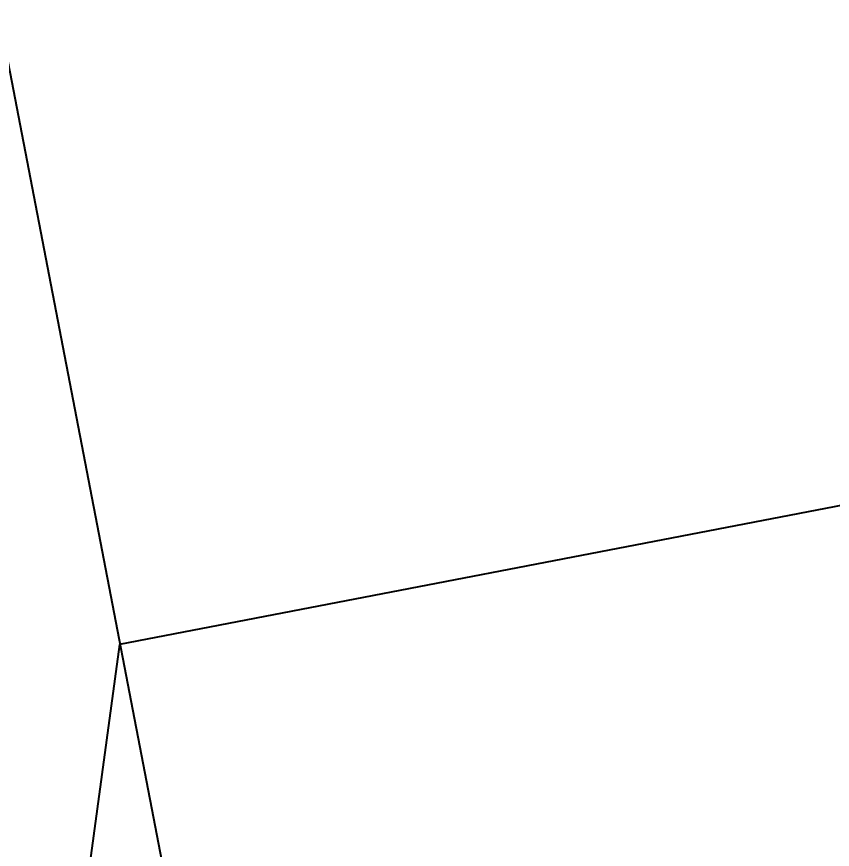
# Model space of a CAD drawing. Extents: x 669586 to 685806, y -4580 to 6900.
# Drawn here: x 678934.2 to 678947.67, y -1096.43 to -1082.67 of the extents above; entities that cross this region are included whole.
import ezdxf

# ---------------------------------------------------------------- set-up
doc = ezdxf.new("R2010")
doc.units = 0
doc.header["$LTSCALE"] = 200
doc.header["$MEASUREMENT"] = 0
doc.layers.get('0').update_dxf_attribs({"linetype": 'CONTINUOUS'})
for name, color, linetype in [('LINEA_ANG', 2, 'CONTINUOUS'), ('LINEE_PIASTRA', 2, 'CONTINUOUS'), ('LINEE_PIASTRE', 2, 'CONTINUOUS'), ('QT_MPR', 7, 'CONTINUOUS')]:
    doc.layers.add(name, color=color, linetype=linetype)
doc.styles.add('RS', font='ROMANS8.shx', dxfattribs={"width": 0.7})
doc.dimstyles.new('TRATTO', dxfattribs={"dimscale": 0, "dimtxt": 60, "dimasz": 40, "dimexe": 0, "dimexo": 0, "dimgap": 5, "dimtad": 1, "dimrnd": 0.5, "dimdsep": 46, "dimtxsty": 'RS', "dimblk1": 'OBLIQUE', "dimblk2": 'OBLIQUE', "dimsah": 1, "dimcen": 0.09, "dimclrd": 2, "dimclre": 2, "dimclrt": 7, "dimadec": 0, "dimazin": 0, "dimtfac": 1, "dimtix": 1, "dimtmove": 2, "dimatfit": 3, "dimfxl": 1, "dimtolj": 1, "dimtzin": 0, "dimarcsym": 0})

# ---------------------------------------------------------------- blocks, each defined once
blk = doc.blocks.new('_OBLIQUE')
at = {"color": 0, "linetype": 'ByBlock'}
blk.add_line((-0.5, -0.5), (0.5, 0.5), dxfattribs=at)
blk = doc.blocks.new('*D62')
at = {"layer": 'QT_MPR', "color": 2, "lineweight": -2, "transparency": 16777216}
for p, q in [((678873.287, -398.664), (679884.652, -203.623)), ((679884.652, -203.623), (680023.581, -924.026)), ((679066.211, -1108.654), (680023.581, -924.026))]:
    blk.add_line(p, q, dxfattribs=at)
at = {"layer": 'QT_MPR', "color": 2, "lineweight": -2, "transparency": 16777216, "xscale": 40, "yscale": 40, "zscale": 40}
for p, rotation in [((679884.652, -203.623), 100.9154326102442), ((680023.581, -924.026), 280.9154326102442)]:
    blk.add_blockref('_OBLIQUE', p, dxfattribs=dict(at, rotation=rotation))
at = {"layer": 'QT_MPR', "color": 7, "transparency": 16777216, "insert": (679919.749, -570.453), "char_height": 60, "attachment_point": 5, "rotation": 100.9154, "style": 'RS'}
blk.add_mtext('\\A1;734', dxfattribs=at)

msp = doc.modelspace()

# ---------------------------------------------------------------- linework, layer by layer
at = {"layer": 'LINEA_ANG'}
msp.add_line((677582.011, 5927.456), (679007.891, -1466.309), dxfattribs=at)
at = {"layer": 'LINEE_PIASTRA'}
msp.add_line((678935.898, -1093.048), (678887.361, -1448.673), dxfattribs=at)
at = {"layer": 'LINEE_PIASTRE'}
msp.add_line((679127.37, -1056.123), (678935.898, -1093.048), dxfattribs=at)

# ---------------------------------------------------------------- dimensions: what is measured, and where the dimension line sits
at = {"layer": 'QT_MPR'}
dim = msp.add_linear_dim(base=(680023.581, -924.026), p1=(678873.287, -398.664), p2=(679066.211, -1108.654), angle=100.9154, text='734', dimstyle='TRATTO', override={"dimscale": 1}, dxfattribs=at)
dim.commit()
dim.dimension.update_dxf_attribs({"geometry": '*D62', "text_midpoint": (679919.749, -570.453), "dimtype": 128})

doc.saveas('drawing.dxf')
